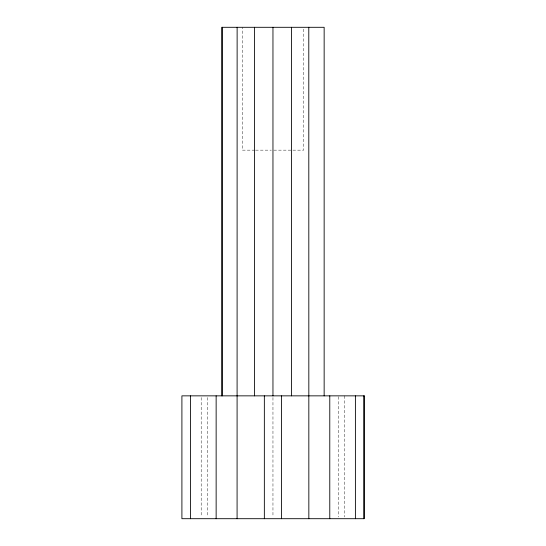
<?xml version="1.0" encoding="UTF-8"?>
<svg xmlns="http://www.w3.org/2000/svg" width="546" height="546" viewBox="0 0 546 546"><rect width="100%" height="100%" fill="white"/><g stroke="black" fill="none" stroke-linecap="round" stroke-linejoin="round"><path stroke-width="0.41" stroke-dasharray="2.73 2.05" d="M254.777 150.15L242.247 150.15L242.247 27.3M255.596 150.15L271.307 150.15M273.792 150.15L303.672 150.15L303.672 27.3M344.724 395.85L344.724 516.994M338.315 396.703L338.315 516.994M272.959 397.556L272.959 516.994M207.603 397.556L207.603 516.994M201.194 397.556L201.194 516.994"/><path stroke-width="0.82" d="M237.08 518.7L237.128 27.3M308.845 518.7L308.79 27.3M364.018 395.85L364.018 518.7M355.398 395.85L355.398 518.7M329.777 395.85L329.777 518.7M324.147 395.85L324.147 27.3L221.772 27.3L221.772 395.85M291.509 27.3L291.509 395.85M281.579 395.85L281.579 518.7M272.959 27.3L272.959 395.85M264.346 395.85L264.346 518.7M254.416 27.3L254.416 395.85M222.29 27.3L222.29 395.85M216.141 395.85L216.141 518.7M190.445 395.85L190.445 518.7M364.093 395.85L181.907 395.85L181.907 518.7L364.093 518.7L364.093 395.85"/></g></svg>
